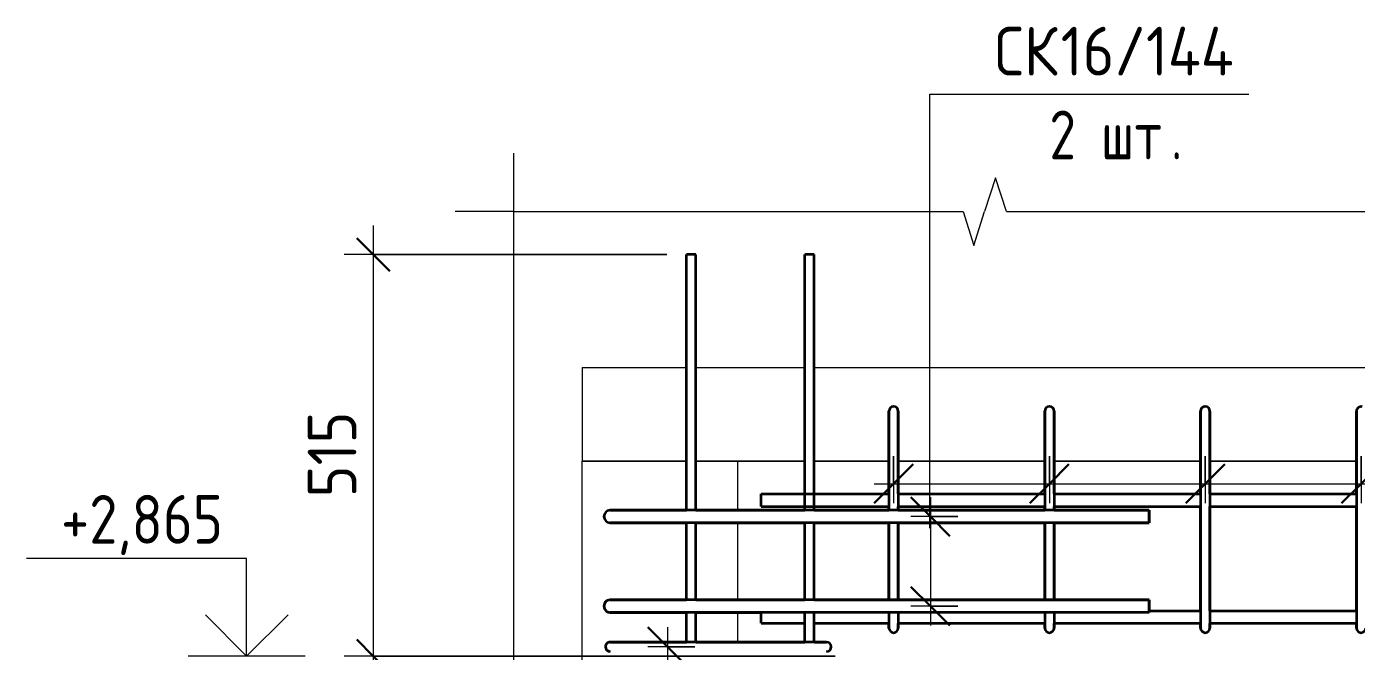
# Model space of a CAD drawing. Header units: millimetres. Extents: x -39853 to 12393, y -4903 to 80275.
# Drawn here: x 8940 to 10647, y 2871 to 3673 of the extents above; entities that cross this region are included whole.
import ezdxf

# ---------------------------------------------------------------- set-up
doc = ezdxf.new("R2010")
doc.units = ezdxf.units.MM
for name, color, linetype, lineweight in [('AA_Dim', 7, 'Continuous', 9), ('AA_Dim-25', 7, 'Continuous', 9), ('AA_Oformlenie', 7, 'Continuous', 9), ('AA_Vinoska', 7, 'Continuous', 9), ('AA_Visotnaya otmetka', 7, 'Continuous', 9), ('AF_Perekritie_Опалубка', 253, 'Continuous', 20), ('AF_Stena_Опалубка', 253, 'Continuous', 20), ('KR_Armatura_Tonkie', 7, 'Continuous', 20)]:
    doc.layers.add(name, color=color, linetype=linetype, lineweight=lineweight)
doc.styles.add('ISOCPEUR_6', font='isocpeur.ttf', dxfattribs={"width": 0.9, "height": 62.5})
doc.styles.add('ISOCPEUR_7', font='isocpeur.ttf', dxfattribs={"width": 0.8, "height": 62.5})
doc.styles.add('ISOCPEUR_8', font='isocpeur.ttf', dxfattribs={"width": 0.85, "height": 62.5})
doc.dimstyles.new('05_Округл_5мм__прозр__3', dxfattribs={"dimscale": 304.8, "dimtxt": 62.248823, "dimasz": 0.139436, "dimexe": 0.123031, "dimexo": 0.082021, "dimgap": 0.008202, "dimtad": 1, "dimdec": 0, "dimrnd": 5, "dimdsep": 46, "dimtxsty": 'ISOCPEUR_6', "dimblk1": 'OBLIQUE', "dimblk2": 'OBLIQUE', "dimsah": 1, "dimcen": 0.09, "dimdle": 0.123031, "dimazin": 0, "dimtfac": 1, "dimtdec": 4, "dimtix": 1, "dimtmove": 0, "dimatfit": 3, "dimfxl": 1, "dimtvp": 1, "dimtolj": 1, "dimtzin": 0, "dimlwd": 18, "dimlwe": 18, "dimarcsym": 2})
doc.dimstyles.new('10_Раскладка_арматуры_с_засечками', dxfattribs={"dimscale": 304.8, "dimtxt": 0.18, "dimasz": 0.164042, "dimexe": 0.082021, "dimexo": 0, "dimgap": 0, "dimtad": 1, "dimdec": 3, "dimrnd": 0.001, "dimdsep": 46, "dimtxsty": 'ISOCPEUR_7', "dimblk1": 'OBLIQUE', "dimblk2": 'OBLIQUE', "dimsah": 1, "dimcen": 0.09, "dimdle": 0.082021, "dimazin": 0, "dimtfac": 1, "dimtdec": 4, "dimtix": 1, "dimtmove": 0, "dimatfit": 3, "dimfxl": 1, "dimtvp": 1, "dimtolj": 1, "dimtzin": 0, "dimlwd": 18, "dimlwe": 18, "dimarcsym": 2})
doc.dimstyles.new('10_Раскладка_арматуры_с_засечками_5', dxfattribs={"dimscale": 304.8, "dimtxt": 0.18, "dimasz": 0.164042, "dimexe": 0.082021, "dimexo": 0, "dimgap": 0, "dimtad": 1, "dimdec": 3, "dimrnd": 0.001, "dimdsep": 46, "dimtxsty": 'ISOCPEUR_8', "dimblk1": 'OBLIQUE', "dimblk2": 'OBLIQUE', "dimsah": 1, "dimcen": 0.09, "dimdle": 0.082021, "dimazin": 0, "dimtfac": 1, "dimtdec": 4, "dimtix": 1, "dimtmove": 0, "dimatfit": 3, "dimfxl": 1, "dimtvp": 1, "dimtolj": 1, "dimtzin": 0, "dimlwd": 18, "dimlwe": 18, "dimarcsym": 2})

# ---------------------------------------------------------------- blocks, each defined once
blk = doc.blocks.new('011_Прямоугольник обрыва _ЭлУзла_ - 011_Прямоугольник обрыва _ЭлУзла_-4185680-Схема обрамления отверстия в стене 1530х2530')
at = {"layer": 'AA_Oformlenie'}
for p, q in [((-37232.6, 2502), (-37232.6, 3435.2)), ((-37232.6, 3435.2), (-36655.7, 3435.2)), ((-36600, 3435.2), (-35446.8, 3435.2))]:
    blk.add_line(p, q, dxfattribs=at)
blk = doc.blocks.new('DIMBLOCK202-Схема обрамления отверстия в стене 1530х2530')
at = {"layer": 'AA_Dim-25', "lineweight": 18}
for p, q in [((9385.3, 3417.5), (9385.3, 2827.5)), ((9762.2, 3380), (9347.8, 3380)), ((9385.3, 3380), (9762.2, 3380)), ((9978.2, 2865), (9347.8, 2865)), ((9385.3, 2865), (9978.2, 2865))]:
    blk.add_line(p, q, dxfattribs=at)
at = {"layer": 'AA_Dim-25', "lineweight": 30}
for p, q in [((9385.3, 3380), (9364, 3401.3)), ((9385.3, 3380), (9406.5, 3358.8)), ((9385.3, 2865), (9364, 2886.3)), ((9385.3, 2865), (9406.5, 2843.8))]:
    blk.add_line(p, q, dxfattribs=at)
at = {"layer": 'AA_Dim-25', "color": 0, "lineweight": 18, "insert": (9301.1, 3068.6), "char_height": 62.5, "width": 129.286, "attachment_point": 1, "rotation": 90, "line_spacing_factor": 1.149209, "style": 'ISOCPEUR_6'}
blk.add_mtext('515', dxfattribs=at)
blk = doc.blocks.new('_Oblique')
at = {"color": 0, "linetype": 'ByBlock', "lineweight": -2}
blk.add_line((-0.5, -0.5), (0.5, 0.5), dxfattribs=at)
blk = doc.blocks.new('DIMBLOCK221-Схема обрамления отверстия в стене 1530х2530')
at = {"layer": 'AA_Dim-25', "lineweight": 30}
for p, q in [((9762.7, 2877), (9737.7, 2902)), ((9762.7, 2877), (9787.7, 2852)), ((9762.7, 2677), (9737.7, 2702)), ((9762.7, 2677), (9787.7, 2652))]:
    blk.add_line(p, q, dxfattribs=at)
at = {"layer": 'AA_Dim-25', "lineweight": 18}
for p, q in [((9762.7, 2902), (9762.7, 2677)), ((9798.1, 2877), (9737.7, 2877)), ((9762.7, 2877), (9798.1, 2877)), ((9798.1, 2677), (9737.7, 2677)), ((9762.7, 2677), (9798.1, 2677))]:
    blk.add_line(p, q, dxfattribs=at)
blk = doc.blocks.new('042_М_Арматуры - Диам длина поз _ Комментарий-3662934-Схема обрамления отверстия в стене 1530х2530')
at = {"layer": 'AA_Vinoska'}
blk.add_line((-34755.3, -251), (-34405.3, -251), dxfattribs=at)
blk = doc.blocks.new('DIMBLOCK233-Схема обрамления отверстия в стене 1530х2530')
at = {"layer": 'AA_Dim-25', "lineweight": 30}
for p, q in [((10100.3, 3044), (10075.3, 3069)), ((10100.3, 3044), (10125.3, 3019)), ((10100.3, 2929), (10075.3, 2954)), ((10100.3, 2929), (10125.3, 2904))]:
    blk.add_line(p, q, dxfattribs=at)
at = {"layer": 'AA_Dim-25', "lineweight": 18}
for p, q in [((10100.3, 3069), (10100.3, 2904)), ((10135.6, 3044), (10075.3, 3044)), ((10100.3, 3044), (10135.6, 3044)), ((10135.6, 2929), (10075.3, 2929)), ((10100.3, 2929), (10135.6, 2929))]:
    blk.add_line(p, q, dxfattribs=at)
blk = doc.blocks.new('Высотные отметки - Стрелка вверх-400292-Схема обрамления отверстия в стене 1530х2530')
at = {"layer": 'AA_Vinoska'}
for p, q in [((-37575.4, 2990), (-37857.9, 2990)), ((-37575.4, 2865), (-37575.4, 2990)), ((-37575.4, 2865), (-37628.4, 2918)), ((-37575.4, 2865), (-37522.3, 2918)), ((-37500.4, 2865), (-37650.4, 2865))]:
    blk.add_line(p, q, dxfattribs=at)
blk = doc.blocks.new('DIMBLOCK243-Схема обрамления отверстия в стене 1530х2530')
at = {"layer": 'AA_Dim-25', "lineweight": 18}
for p, q in [((10053.2, 3121.4), (10053.2, 3061)), ((10053.2, 3086), (10053.2, 3121.4)), ((10253.2, 3121.4), (10253.2, 3061)), ((10253.2, 3086), (10253.2, 3121.4)), ((10028.2, 3086), (10253.2, 3086))]:
    blk.add_line(p, q, dxfattribs=at)
at = {"layer": 'AA_Dim-25', "lineweight": 30}
for p, q in [((10053.2, 3086), (10078.2, 3111)), ((10253.2, 3086), (10278.2, 3111)), ((10053.2, 3086), (10028.2, 3061)), ((10253.2, 3086), (10228.2, 3061))]:
    blk.add_line(p, q, dxfattribs=at)
blk = doc.blocks.new('DIMBLOCK244-Схема обрамления отверстия в стене 1530х2530')
at = {"layer": 'AA_Dim-25', "lineweight": 18}
for p, q in [((10253.2, 3121.4), (10253.2, 3061)), ((10253.2, 3086), (10253.2, 3121.4)), ((10453.2, 3121.4), (10453.2, 3061)), ((10453.2, 3086), (10453.2, 3121.4)), ((10253.2, 3086), (10453.2, 3086))]:
    blk.add_line(p, q, dxfattribs=at)
at = {"layer": 'AA_Dim-25', "lineweight": 30}
for p, q in [((10253.2, 3086), (10278.2, 3111)), ((10453.2, 3086), (10478.2, 3111)), ((10253.2, 3086), (10228.2, 3061)), ((10453.2, 3086), (10428.2, 3061))]:
    blk.add_line(p, q, dxfattribs=at)
blk = doc.blocks.new('DIMBLOCK245-Схема обрамления отверстия в стене 1530х2530')
at = {"layer": 'AA_Dim-25', "lineweight": 18}
for p, q in [((10453.2, 3121.4), (10453.2, 3061)), ((10453.2, 3086), (10453.2, 3121.4)), ((10653.2, 3121.4), (10653.2, 3061)), ((10653.2, 3086), (10653.2, 3121.4)), ((10453.2, 3086), (10653.2, 3086))]:
    blk.add_line(p, q, dxfattribs=at)
at = {"layer": 'AA_Dim-25', "lineweight": 30}
for p, q in [((10453.2, 3086), (10478.2, 3111)), ((10653.2, 3086), (10678.2, 3111)), ((10453.2, 3086), (10428.2, 3061)), ((10653.2, 3086), (10628.2, 3061))]:
    blk.add_line(p, q, dxfattribs=at)
blk = doc.blocks.new('DIMBLOCK246-Схема обрамления отверстия в стене 1530х2530')
at = {"layer": 'AA_Dim-25', "lineweight": 18}
for p, q in [((10653.2, 3121.4), (10653.2, 3061)), ((10653.2, 3086), (10653.2, 3121.4)), ((10853.2, 3121.4), (10853.2, 3061)), ((10853.2, 3086), (10853.2, 3121.4)), ((10653.2, 3086), (10853.2, 3086))]:
    blk.add_line(p, q, dxfattribs=at)
at = {"layer": 'AA_Dim-25', "lineweight": 30}
for p, q in [((10653.2, 3086), (10678.2, 3111)), ((10853.2, 3086), (10878.2, 3111)), ((10653.2, 3086), (10628.2, 3061)), ((10853.2, 3086), (10828.2, 3061))]:
    blk.add_line(p, q, dxfattribs=at)

msp = doc.modelspace()

# ---------------------------------------------------------------- linework, layer by layer
at = {"layer": 'AA_Vinoska'}
for p, q in [((10099.6585, 3585.9639), (10159.3319, 3585.9639)), ((10099.6585, 3028.9737), (10099.6585, 3585.9639)), ((9565.5079, 3435.1596), (9565.5079, 3510.1596)), ((10184.0112, 3478.4847), (10169.934, 3435.1596)), ((10198.0884, 3435.1596), (10184.0112, 3478.4847)), ((9565.5079, 3435.1596), (9490.5079, 3435.1596)), ((10142.434, 3435.1596), (10156.184, 3391.8583)), ((10156.184, 3391.8583), (10169.934, 3435.1596))]:
    msp.add_line(p, q, dxfattribs=at)
at = {"layer": 'AF_Perekritie_Опалубка'}
for p, q in [((9653.2123, 3235), (9787.2123, 3235)), ((9653.2123, 3235), (9653.2123, 3115)), ((9799.2123, 3235), (9939.2123, 3235)), ((9951.2123, 3235), (11589.2123, 3235)), ((9787.2123, 3115), (9653.2123, 3115)), ((9939.2123, 3115), (9799.2123, 3115)), ((10047.2123, 3115), (9951.2123, 3115)), ((10247.2123, 3115), (10059.2123, 3115)), ((10447.2123, 3115), (10259.2123, 3115)), ((10647.2123, 3115), (10459.2123, 3115))]:
    msp.add_line(p, q, dxfattribs=at)
at = {"layer": 'AF_Stena_Опалубка'}
for p, q in [((9653.2123, -410), (9653.2123, 3115)), ((9653.2123, 3115), (9787.2123, 3115)), ((9799.2123, 3115), (9853.2123, 3115)), ((9939.2123, 3115), (9853.2123, 3115)), ((9853.2123, 3052), (9853.2123, 3115)), ((9853.2123, 3115), (9939.2123, 3115)), ((10047.2123, 3115), (9951.2123, 3115)), ((9951.2123, 3115), (10047.2123, 3115)), ((10247.2123, 3115), (10059.2123, 3115)), ((10059.2123, 3115), (10247.2123, 3115)), ((10447.2123, 3115), (10259.2123, 3115)), ((10259.2123, 3115), (10447.2123, 3115)), ((10647.2123, 3115), (10459.2123, 3115)), ((10459.2123, 3115), (10647.2123, 3115)), ((9853.2123, 2937), (9853.2123, 3036)), ((9853.2123, 2883), (9853.2123, 2921))]:
    msp.add_line(p, q, dxfattribs=at)
at = {"layer": 'KR_Armatura_Tonkie', "lineweight": 35}
for p, q in [((9799.2123, 3380), (9787.2123, 3380)), ((9787.2123, 3052), (9787.2123, 3380)), ((9799.2123, 3380), (9787.2123, 3380)), ((9787.2123, 3052), (9787.2123, 3380)), ((9799.2123, 3052), (9799.2123, 3380)), ((9799.2123, 3052), (9799.2123, 3380)), ((9951.2123, 3380), (9939.2123, 3380)), ((9939.2123, 3052), (9939.2123, 3380)), ((9951.2123, 3380), (9939.2123, 3380)), ((9939.2123, 3073), (9939.2123, 3380)), ((9951.2123, 3052), (9951.2123, 3380)), ((9951.2123, 3073), (9951.2123, 3380)), ((10047.2123, 3143), (10047.2123, 3179)), ((10047.2123, 3179), (10047.2123, 3117.5442)), ((10059.2123, 3168.4558), (10059.2123, 3179)), ((10059.2123, 3179), (10059.2123, 3143)), ((10059.2123, 3143), (10059.2123, 3179)), ((10059.2123, 3179), (10059.2123, 3117.5442)), ((10247.2123, 3143), (10247.2123, 3179)), ((10247.2123, 3179), (10247.2123, 3117.5442)), ((10259.2123, 3168.4558), (10259.2123, 3179)), ((10259.2123, 3179), (10259.2123, 3143)), ((10259.2123, 3143), (10259.2123, 3179)), ((10259.2123, 3179), (10259.2123, 3117.5442)), ((10447.2123, 3143), (10447.2123, 3179)), ((10447.2123, 3179), (10447.2123, 3117.5442)), ((10459.2123, 3168.4558), (10459.2123, 3179)), ((10459.2123, 3179), (10459.2123, 3143)), ((10459.2123, 3143), (10459.2123, 3179)), ((10459.2123, 3179), (10459.2123, 3117.5442)), ((10647.2123, 3143), (10647.2123, 3179)), ((10647.2123, 3179), (10647.2123, 3117.5442)), ((10047.2123, 3131.2903), (10047.2123, 3168.4558)), ((10047.2123, 3168.4558), (10047.2123, 3143)), ((10047.2123, 3168.4558), (10047.2123, 3168.4558)), ((10059.2123, 3131.2903), (10059.2123, 3168.4558)), ((10247.2123, 3131.2903), (10247.2123, 3168.4558)), ((10247.2123, 3168.4558), (10247.2123, 3143)), ((10247.2123, 3168.4558), (10247.2123, 3168.4558)), ((10259.2123, 3131.2903), (10259.2123, 3168.4558)), ((10447.2123, 3131.2903), (10447.2123, 3168.4558)), ((10447.2123, 3168.4558), (10447.2123, 3143)), ((10447.2123, 3168.4558), (10447.2123, 3168.4558)), ((10459.2123, 3131.2903), (10459.2123, 3168.4558)), ((10647.2123, 3131.2903), (10647.2123, 3168.4558)), ((10647.2123, 3168.4558), (10647.2123, 3143)), ((10647.2123, 3168.4558), (10647.2123, 3168.4558)), ((10047.2123, 3143), (10047.2123, 3052)), ((10047.2123, 3073), (10047.2123, 3143)), ((10059.2123, 3143), (10059.2123, 3052)), ((10059.2123, 3073), (10059.2123, 3143)), ((10247.2123, 3143), (10247.2123, 3052)), ((10247.2123, 3073), (10247.2123, 3143)), ((10259.2123, 3143), (10259.2123, 3052)), ((10259.2123, 3073), (10259.2123, 3143)), ((10447.2123, 3143), (10447.2123, 2937)), ((10447.2123, 3073), (10447.2123, 3143)), ((10459.2123, 3143), (10459.2123, 2937)), ((10459.2123, 3073), (10459.2123, 3143)), ((10647.2123, 3143), (10647.2123, 2937)), ((10647.2123, 3073), (10647.2123, 3143)), ((10047.2123, 3117.5442), (10047.2123, 3080.3786)), ((10059.2123, 3117.5442), (10059.2123, 3080.3786)), ((10247.2123, 3117.5442), (10247.2123, 3080.3786)), ((10259.2123, 3117.5442), (10259.2123, 3080.3786)), ((10447.2123, 3117.5442), (10447.2123, 3080.3786)), ((10459.2123, 3117.5442), (10459.2123, 3080.3786)), ((10647.2123, 3117.5442), (10647.2123, 3080.3786)), ((9883.2123, 3073), (10047.2123, 3073)), ((9883.2123, 3057), (9883.2123, 3073)), ((10059.2123, 3073), (10247.2123, 3073)), ((10259.2123, 3073), (10447.2123, 3073)), ((10459.2123, 3073), (10647.2123, 3073)), ((9883.2123, 3057), (10047.2123, 3057)), ((9939.2123, 3052), (9939.2123, 3057)), ((9951.2123, 3052), (9951.2123, 3057)), ((10047.2123, 3052), (10047.2123, 3057)), ((10059.2123, 3052), (10059.2123, 3057)), ((10059.2123, 3057), (10247.2123, 3057)), ((10247.2123, 3052), (10247.2123, 3057)), ((10259.2123, 3052), (10259.2123, 3057)), ((10259.2123, 3057), (10447.2123, 3057)), ((10447.2123, 2937), (10447.2123, 3057)), ((10459.2123, 2937), (10459.2123, 3057)), ((10459.2123, 3057), (10647.2123, 3057)), ((10647.2123, 2937), (10647.2123, 3057)), ((9737.2123, 3052), (9689.2123, 3052)), ((9689.2123, 3052), (9737.2123, 3052)), ((10381.2123, 3052), (9737.2123, 3052)), ((9737.2123, 3052), (9787.2123, 3052)), ((9799.2123, 3052), (9939.2123, 3052)), ((9951.2123, 3052), (10047.2123, 3052)), ((10059.2123, 3052), (10247.2123, 3052)), ((10259.2123, 3052), (10381.2123, 3052)), ((10381.2123, 3052), (10381.2123, 3036)), ((10381.2123, 3036), (10381.2123, 3052)), ((9737.2123, 3036), (9689.2123, 3036)), ((9689.2123, 3036), (9737.2123, 3036)), ((10381.2123, 3036), (9737.2123, 3036)), ((9737.2123, 3036), (9787.2123, 3036)), ((9787.2123, 2937), (9787.2123, 3036)), ((9787.2123, 2937), (9787.2123, 3036)), ((9799.2123, 3036), (9939.2123, 3036)), ((9799.2123, 2937), (9799.2123, 3036)), ((9799.2123, 2937), (9799.2123, 3036)), ((9939.2123, 2937), (9939.2123, 3036)), ((9939.2123, 2937), (9939.2123, 3036)), ((9951.2123, 3036), (10047.2123, 3036)), ((9951.2123, 2937), (9951.2123, 3036)), ((9951.2123, 2937), (9951.2123, 3036)), ((10047.2123, 3036), (10047.2123, 2937)), ((10047.2123, 2937), (10047.2123, 3036)), ((10059.2123, 3036), (10059.2123, 2937)), ((10059.2123, 2937), (10059.2123, 3036)), ((10059.2123, 3036), (10247.2123, 3036)), ((10247.2123, 3036), (10247.2123, 2937)), ((10247.2123, 2937), (10247.2123, 3036)), ((10259.2123, 3036), (10259.2123, 2937)), ((10259.2123, 2937), (10259.2123, 3036)), ((10259.2123, 3036), (10381.2123, 3036)), ((9737.2123, 2937), (9689.2123, 2937)), ((9689.2123, 2937), (9737.2123, 2937)), ((10381.2123, 2937), (9737.2123, 2937)), ((9737.2123, 2937), (9787.2123, 2937)), ((9799.2123, 2937), (9939.2123, 2937)), ((9951.2123, 2937), (10381.2123, 2937)), ((10381.2123, 2937), (10381.2123, 2921)), ((10381.2123, 2923), (10381.2123, 2937)), ((10447.2123, 2937), (10447.2123, 2901)), ((10447.2123, 2922.8819), (10447.2123, 2937)), ((10459.2123, 2937), (10459.2123, 2901)), ((10459.2123, 2922.8819), (10459.2123, 2937)), ((10647.2123, 2937), (10647.2123, 2901)), ((10647.2123, 2922.8819), (10647.2123, 2937)), ((9737.2123, 2921), (9689.2123, 2921)), ((9689.2123, 2921), (9737.2123, 2921)), ((10381.2123, 2921), (9737.2123, 2921)), ((9737.2123, 2921), (9787.2123, 2921)), ((9787.2123, 2883), (9787.2123, 2921)), ((9787.2123, 2883), (9787.2123, 2921)), ((9799.2123, 2921), (9883.2123, 2921)), ((9799.2123, 2883), (9799.2123, 2921)), ((9799.2123, 2883), (9799.2123, 2921)), ((9883.2123, 2907), (9883.2123, 2921)), ((9939.2123, 2883), (9939.2123, 2921)), ((9951.2123, 2883), (9951.2123, 2921)), ((10047.2123, 2920.9117), (10047.2123, 2901)), ((10059.2123, 2920.9117), (10059.2123, 2901)), ((10247.2123, 2920.9117), (10247.2123, 2901)), ((10259.2123, 2920.9117), (10259.2123, 2901)), ((10381.2123, 2923), (10447.2123, 2923)), ((10459.2123, 2923), (10647.2123, 2923)), ((9883.2123, 2907), (9939.2123, 2907)), ((9939.2123, 2883), (9939.2123, 2907)), ((9951.2123, 2883), (9951.2123, 2907)), ((9951.4938, 2907), (10047.2123, 2907)), ((10047.2123, 2901), (10047.2123, 2906.8372)), ((10059.2123, 2907), (10247.2123, 2907)), ((10059.2123, 2901), (10059.2123, 2906.8372)), ((10247.2123, 2901), (10247.2123, 2906.8372)), ((10259.2123, 2907), (10447.2123, 2907)), ((10259.2123, 2901), (10259.2123, 2906.8372)), ((10447.2123, 2901), (10447.2123, 2906.8372)), ((10459.2123, 2907), (10647.2123, 2907)), ((10459.2123, 2901), (10459.2123, 2906.8372)), ((10647.2123, 2901), (10647.2123, 2906.8372)), ((9750.6682, 2883), (9689.2123, 2883)), ((9689.2123, 2883), (9725.2123, 2883)), ((9699.7565, 2883), (9699.7565, 2883)), ((9725.2123, 2883), (9699.7565, 2883)), ((9699.7565, 2883), (9736.922, 2883)), ((9725.2123, 2883), (9787.2123, 2883)), ((9931.2123, 2883), (9725.2123, 2883)), ((9787.2123, 2883), (9750.6682, 2883)), ((9799.2123, 2883), (9931.2123, 2883)), ((9931.2123, 2883), (9939.2365, 2883)), ((9967.2123, 2883), (9931.2123, 2883)), ((9951.6495, 2883), (9967.2123, 2883))]:
    msp.add_line(p, q, dxfattribs=at)
for centre, radius, start, end in [((10053.2123, 3179), 6, 360, 180), ((10053.2123, 3179), 6, 360, 180), ((10053.2123, 3179), 6, 360, 180), ((10253.2123, 3179), 6, 360, 180), ((10253.2123, 3179), 6, 360, 180), ((10253.2123, 3179), 6, 360, 180), ((10453.2123, 3179), 6, 360, 180), ((10453.2123, 3179), 6, 360, 180), ((10453.2123, 3179), 6, 360, 180), ((10653.2123, 3179), 6, 77.489867, 180), ((9689.2123, 3044), 8, 90, 270), ((9689.2123, 3044), 8, 90, 270), ((9689.2123, 2929), 8, 90, 270), ((9689.2123, 2929), 8, 90, 193.1475549), ((9689.2123, 2929), 8, 195, 270), ((10053.2123, 2901), 6, 180, 0), ((10053.2123, 2901), 6, 180, 0), ((10253.2123, 2901), 6, 180, 0), ((10253.2123, 2901), 6, 180, 0), ((10453.2123, 2901), 6, 180, 0), ((10453.2123, 2901), 6, 180, 0), ((10653.2123, 2901), 6, 180, 0), ((10653.2123, 2901), 6, 180, 0), ((9689.2123, 2877), 6, 90, 270), ((9689.2123, 2877), 6, 90, 270), ((9689.2123, 2877), 6, 135, 270), ((9689.2123, 2877), 6, 90, 132.2110428), ((9967.2123, 2877), 6, 270, 90), ((9967.2123, 2877), 6, 270, 90)]:
    msp.add_arc(centre, radius, start, end, dxfattribs=at)

# ---------------------------------------------------------------- block references
at = {"layer": 'AA_Oformlenie'}
msp.add_blockref('011_Прямоугольник обрыва _ЭлУзла_ - 011_Прямоугольник обрыва _ЭлУзла_-4185680-Схема обрамления отверстия в стене 1530х2530', (46798.0867, 0), dxfattribs=at)
at = {"layer": 'AA_Vinoska'}
for name, p in [('042_М_Арматуры - Диам длина поз _ Комментарий-3662934-Схема обрамления отверстия в стене 1530х2530', (44914.5997, 3836.9227)), ('Высотные отметки - Стрелка вверх-400292-Схема обрамления отверстия в стене 1530х2530', (46798.0867, 0))]:
    msp.add_blockref(name, p, dxfattribs=at)

# ---------------------------------------------------------------- texts
at = {"layer": 'AA_Vinoska', "char_height": 62.5, "attachment_point": 1}
for s, insert, width, style in [('СК', (10182.8104, 3672.3165), 102.816422, 'ISOCPEUR_6'), ('16/144', (10267.6424, 3672.3165), 274.177125, 'ISOCPEUR_6'), ('2 ', (10253.0729, 3564.8402), 80.16875, 'ISOCPEUR_7'), ('шт', (10319.2187, 3564.8402), 109.0295, 'ISOCPEUR_7'), ('\\fISOCPEUR|b0|i0|c204|p34|;\\W.8;.', (10409.177, 3564.8402), 17.637125, 'ISOCPEUR_7')]:
    msp.add_mtext(s, dxfattribs=dict(at, insert=insert, width=width, style=style))
at = {"layer": 'AA_Visotnaya otmetka', "insert": (8984.3916, 3071.6535), "char_height": 62.5, "width": 242.007515, "attachment_point": 1, "line_spacing_factor": 1.149209, "style": 'ISOCPEUR_8'}
msp.add_mtext('+2,865', dxfattribs=at)

# ---------------------------------------------------------------- dimensions: what is measured, and where the dimension line sits
at = {"layer": 'AA_Dim', "lineweight": 18}
for base, p1, p2, dimstyle, override, picture, middle in [((9385.2987, 2865), (9787.2123, 3380), (10003.2123, 2865), '05_Округл_5мм__прозр__3', {"dimpost": '<>', "dimfxl": 558.46307}, 'DIMBLOCK202-Схема обрамления отверстия в стене 1530х2530', (9351.5487, 3122.5)), ((10100.2936, 2929), (10135.6489, 3044), (10135.6489, 2929), '10_Раскладка_арматуры_с_засечками', {"dimpost": '<>', "dimfxl": 115}, 'DIMBLOCK233-Схема обрамления отверстия в стене 1530х2530', (10069.0436, 2986.5)), ((9762.7331, 2677), (9798.0884, 2877), (9798.0884, 2677), '10_Раскладка_арматуры_с_засечками', {"dimpost": '<>', "dimfxl": 200}, 'DIMBLOCK221-Схема обрамления отверстия в стене 1530х2530', (9731.4831, 2777))]:
    dim = msp.add_linear_dim(base=base, p1=p1, p2=p2, angle=90, dimstyle=dimstyle, override=override, dxfattribs=at)
    dim.commit()
    dim.dimension.update_dxf_attribs({"geometry": picture, "text_midpoint": middle})
for base, p1, p2, picture, middle in [((10253.2123, 3086.0129), (10053.2123, 3121.3682), (10253.2123, 3121.3682), 'DIMBLOCK243-Схема обрамления отверстия в стене 1530х2530', (10153.2123, 3117.2629)), ((10453.2123, 3086.0129), (10253.2123, 3121.3682), (10453.2123, 3121.3682), 'DIMBLOCK244-Схема обрамления отверстия в стене 1530х2530', (10353.2123, 3117.2629)), ((10653.2123, 3086.0129), (10453.2123, 3121.3682), (10653.2123, 3121.3682), 'DIMBLOCK245-Схема обрамления отверстия в стене 1530х2530', (10553.2123, 3117.2629)), ((10853.2123, 3086.0129), (10653.2123, 3121.3682), (10853.2123, 3121.3682), 'DIMBLOCK246-Схема обрамления отверстия в стене 1530х2530', (10753.2123, 3117.2629))]:
    dim = msp.add_linear_dim(base=base, p1=p1, p2=p2, dimstyle='10_Раскладка_арматуры_с_засечками_5', override={"dimpost": '<>', "dimfxl": 200}, dxfattribs=at)
    dim.commit()
    dim.dimension.update_dxf_attribs({"geometry": picture, "text_midpoint": middle})

doc.saveas('drawing.dxf')
